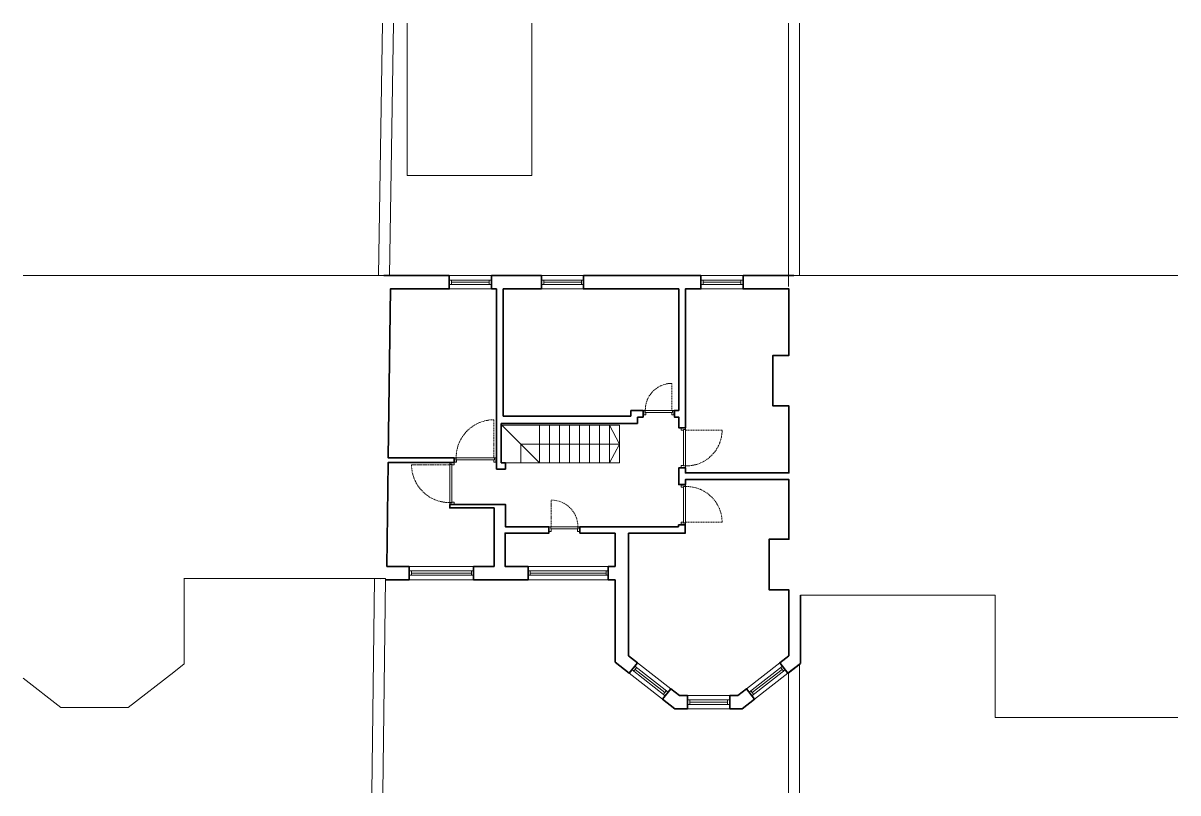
# Model space of a CAD drawing. Header units: millimetres. Extents: x -176873 to 104254, y -63587 to 101719.
# Drawn here: x 6542 to 32565, y -63587 to -46237 of the extents above; entities that cross this region are included whole.
import ezdxf

# ---------------------------------------------------------------- set-up
doc = ezdxf.new("R2010")
doc.units = ezdxf.units.MM
doc.layers.add('PDF3_25205$165$Griffith$Avenue$Survey$a-Doors', color=7, linetype='Continuous', true_color=0x989898)
for name, color, linetype in [('PDF3_25205$165$Griffith$Avenue$Survey$a-Elevation$2', 7, 'Continuous'), ('PDF3_25205$165$Griffith$Avenue$Survey$a-Elevation$4', 7, 'Continuous'), ('PDF3_25205$165$Griffith$Avenue$Survey$a-Hatch', 7, 'Continuous'), ('PDF3_25205$165$Griffith$Avenue$Survey$a-Stairs', 7, 'Continuous'), ('PDF3_25205$165$Griffith$Avenue$Survey$a-Walls', 7, 'Continuous'), ('PDF3_25205$165$Griffith$Avenue$Survey$a-Windows', 7, 'Continuous'), ('PDF3_a-Dimension 100', 7, 'Continuous')]:
    doc.layers.add(name, color=color, linetype=linetype)

msp = doc.modelspace()

# ---------------------------------------------------------------- linework, layer by layer
at = {"layer": 'PDF3_25205$165$Griffith$Avenue$Survey$a-Doors', "lineweight": 9}
for points in [[(20965.1, -54390.3), (20988.4, -54383.9)], [(21001.1, -54379.7), (21024.4, -54373.4)], [(21037.1, -54369.1), (21062.5, -54364.9)], [(21073, -54362.8), (21096.3, -54360.7), (21098.4, -54360.7)], [(21111.1, -54358.6), (21136.5, -54358.6)], [(21164, -54369.1), (21164, -54356.4), (21149.2, -54356.4)], [(21164, -54407.2), (21164, -54381.8)], [(20649.8, -54644.2), (20654.1, -54637.9), (20664.6, -54625.2)], [(20671, -54614.6), (20685.8, -54593.4)], [(20694.3, -54582.9), (20709.1, -54563.8)], [(20717.5, -54555.3), (20734.5, -54536.3)], [(20742.9, -54527.8), (20762, -54510.9)], [(20772.6, -54502.4), (20789.5, -54487.6), (20789.5, -54485.5)], [(20800.1, -54479.2), (20821.2, -54464.4)], [(20831.8, -54458), (20844.5, -54447.4), (20853, -54443.2)], [(20863.6, -54436.8), (20884.7, -54426.3)], [(20895.3, -54419.9), (20903.8, -54415.7), (20918.6, -54409.3)], [(20929.1, -54405.1), (20952.4, -54394.5)], [(21164, -54443.2), (21164, -54419.9)], [(21164, -54481.3), (21164, -54455.9)], [(21164, -54519.4), (21164, -54494)], [(21164, -54557.5), (21164, -54532.1)], [(21164, -54593.4), (21164, -54570.2)], [(21164, -54631.5), (21164, -54606.1)], [(21164, -54669.6), (21164, -54644.2)], [(20565.2, -54929.9), (20565.2, -54904.5)], [(20567.3, -54891.8), (20567.3, -54889.7), (20571.5, -54866.4)], [(20573.7, -54853.7), (20577.9, -54830.4)], [(20580, -54817.7), (20586.3, -54794.5)], [(20590.6, -54781.8), (20596.9, -54758.5)], [(20601.2, -54745.8), (20611.7, -54722.5)], [(20616, -54711.9), (20622.3, -54697.1), (20626.6, -54688.7)], [(20632.9, -54678.1), (20645.6, -54656.9)], [(21164, -54707.7), (21164, -54682.3)], [(21164, -54743.7), (21164, -54718.3)], [(21164, -54781.8), (21164, -54756.4)], [(21164, -54819.9), (21164, -54794.5)], [(21164, -54855.8), (21164, -54832.6)], [(21164, -54893.9), (21164, -54868.5)], [(21164, -54932), (21164, -54906.6)], [(20563.1, -54957.4), (20563.1, -54940.5)], [(21164, -54957.4), (21164, -54944.7)], [(16529.9, -55448.3), (16546.8, -55429.3)], [(16555.3, -55420.8), (16574.3, -55403.9)], [(16582.8, -55395.4), (16601.8, -55378.5)], [(16610.3, -55370), (16612.4, -55370), (16629.3, -55355.2)], [(16639.9, -55348.9), (16661.1, -55334.1)], [(16669.5, -55325.6), (16678, -55319.2), (16690.7, -55312.9)], [(16701.3, -55306.6), (16722.4, -55291.7)], [(16735.1, -55285.4), (16749.9, -55276.9), (16756.3, -55274.8)], [(16766.9, -55268.5), (16790.1, -55257.9)], [(16800.7, -55253.6), (16824, -55241)], [(16834.6, -55236.7), (16857.8, -55228.3)], [(16870.5, -55224), (16893.8, -55215.6)], [(16906.5, -55213.4), (16929.8, -55207.1)], [(16942.5, -55202.9), (16965.8, -55196.5)], [(16978.5, -55194.4), (16984.8, -55192.3), (17003.9, -55190.2)], [(17016.6, -55188.1), (17039.8, -55183.8)], [(17052.5, -55181.7), (17067.3, -55179.6), (17077.9, -55179.6)], [(17090.6, -55179.6), (17116, -55177.5)], [(17152, -55200.7), (17152, -55175.4), (17126.6, -55177.5)], [(17152, -55238.8), (17152, -55213.4)], [(17152, -55276.9), (17152, -55251.5)], [(17152, -55315), (17152, -55289.6)], [(17152, -55351), (17152, -55325.6)], [(17152, -55389.1), (17152, -55363.7)], [(17152, -55427.2), (17152, -55401.8)], [(21487.8, -55410.2), (21509, -55410.2)], [(21521.6, -55410.2), (21547, -55410.2)], [(21559.7, -55410.2), (21585.1, -55410.2)], [(21597.8, -55410.2), (21621.1, -55410.2)], [(21633.8, -55410.2), (21659.2, -55410.2)], [(21671.9, -55410.2), (21697.3, -55410.2)], [(21710, -55410.2), (21735.4, -55410.2)], [(21745.9, -55410.2), (21771.3, -55410.2)], [(21784, -55410.2), (21809.4, -55410.2)], [(21822.1, -55410.2), (21847.5, -55410.2)], [(21860.2, -55410.2), (21883.5, -55410.2)], [(21896.2, -55410.2), (21921.6, -55410.2)], [(21934.3, -55410.2), (21959.7, -55410.2)], [(21972.4, -55410.2), (21997.8, -55410.2)], [(22008.3, -55410.2), (22033.7, -55410.2)], [(22046.4, -55410.2), (22071.8, -55410.2)], [(22084.5, -55410.2), (22109.9, -55410.2)], [(22122.6, -55410.2), (22145.9, -55410.2)], [(22158.6, -55410.2), (22184, -55410.2)], [(22196.7, -55410.2), (22222.1, -55410.2)], [(22234.8, -55410.2), (22260.2, -55410.2)], [(22272.8, -55410.2), (22294, -55410.2)], [(22291.9, -55446.2), (22294, -55420.8)], [(16366.9, -55698), (16377.5, -55676.9)], [(16383.9, -55664.2), (16394.4, -55643)], [(16398.7, -55630.3), (16400.8, -55626.1), (16411.4, -55609.1)], [(16417.7, -55598.6), (16430.4, -55577.4)], [(16436.8, -55566.8), (16445.2, -55554.1), (16451.6, -55545.7)], [(16457.9, -55535.1), (16472.7, -55516)], [(16481.2, -55505.5), (16493.9, -55486.4), (16496, -55484.3)], [(16504.5, -55475.8), (16521.4, -55456.8)], [(17152, -55463.1), (17152, -55439.9)], [(17152, -55501.2), (17152, -55475.8)], [(17152, -55539.3), (17152, -55513.9)], [(17152, -55577.4), (17152, -55552)], [(17152, -55613.4), (17152, -55588)], [(17152, -55651.5), (17152, -55626.1)], [(17152, -55689.6), (17152, -55664.2)], [(22239, -55702.3), (22247.5, -55679)], [(22251.7, -55666.3), (22258, -55645.1), (22260.2, -55643)], [(22262.3, -55630.3), (22268.6, -55607)], [(22270.7, -55594.3), (22277.1, -55571.1)], [(22279.2, -55558.4), (22283.4, -55533)], [(22285.5, -55520.3), (22289.8, -55497)], [(22289.8, -55484.3), (22291.9, -55458.9)], [(16303.4, -55951.9), (16305.6, -55943.5), (16307.7, -55928.7)], [(16309.8, -55916), (16311.9, -55890.6)], [(16314, -55877.9), (16316.1, -55861), (16318.3, -55854.6)], [(16322.5, -55841.9), (16328.8, -55816.5)], [(16330.9, -55805.9), (16337.3, -55780.5)], [(16341.5, -55770), (16350, -55744.6)], [(16354.2, -55734), (16362.7, -55710.7)], [(17152, -55725.5), (17152, -55702.3)], [(17152, -55763.6), (17152, -55738.2)], [(17152, -55801.7), (17152, -55776.3)], [(17152, -55839.8), (17152, -55814.4)], [(17152, -55875.8), (17152, -55852.5)], [(17152, -55913.9), (17152, -55888.5)], [(17152, -55951.9), (17152, -55926.6)], [(22080.3, -55954.1), (22097.2, -55937.1)], [(22105.7, -55926.6), (22109.9, -55922.3), (22122.6, -55907.5)], [(22129, -55896.9), (22143.8, -55877.9)], [(22152.2, -55867.3), (22158.6, -55858.8), (22164.9, -55846.1)], [(22171.3, -55835.6), (22184, -55814.4)], [(22190.3, -55803.8), (22198.8, -55791.1), (22203, -55782.7)], [(22207.3, -55770), (22217.8, -55748.8)], [(22224.2, -55736.1), (22232.6, -55719.2), (22234.8, -55712.8)], [(15321.6, -56193.2), (15296.2, -56193.2), (15296.2, -56216.5)], [(15359.7, -56193.2), (15334.3, -56193.2)], [(15395.7, -56193.2), (15372.4, -56193.2)], [(15433.7, -56193.2), (15408.3, -56193.2)], [(15471.8, -56193.2), (15446.4, -56193.2)], [(15509.9, -56193.2), (15484.5, -56193.2)], [(15545.9, -56193.2), (15520.5, -56193.2)], [(15584, -56193.2), (15558.6, -56193.2)], [(15622.1, -56193.2), (15596.7, -56193.2)], [(15658, -56193.2), (15634.8, -56193.2)], [(15696.1, -56193.2), (15670.7, -56193.2)], [(15734.2, -56193.2), (15708.8, -56193.2)], [(15772.3, -56193.2), (15746.9, -56193.2)], [(15808.3, -56193.2), (15782.9, -56193.2)], [(15846.4, -56193.2), (15821, -56193.2)], [(15884.5, -56193.2), (15859.1, -56193.2)], [(15920.4, -56193.2), (15897.2, -56193.2)], [(15958.5, -56193.2), (15933.1, -56193.2)], [(15996.6, -56193.2), (15971.2, -56193.2)], [(16034.7, -56193.2), (16009.3, -56193.2)], [(16070.7, -56193.2), (16045.3, -56193.2)], [(16108.8, -56193.2), (16083.4, -56193.2)], [(16146.9, -56193.2), (16121.5, -56193.2)], [(16301.3, -56026), (16301.3, -56002.7)], [(16303.4, -55990), (16303.4, -55964.6)], [(17152, -55987.9), (17152, -55964.6)], [(17152, -56026), (17152, -56000.6)], [(21555.5, -56214.3), (21566.1, -56212.2), (21580.9, -56210.1)], [(21593.6, -56210.1), (21616.9, -56205.9)], [(21629.6, -56203.8), (21644.4, -56201.6), (21655, -56199.5)], [(21665.5, -56195.3), (21690.9, -56191.1)], [(21703.6, -56186.8), (21722.7, -56182.6), (21726.9, -56180.5)], [(21739.6, -56176.3), (21762.9, -56167.8)], [(21773.5, -56163.6), (21796.7, -56155.1)], [(21809.4, -56148.7), (21830.6, -56138.2)], [(21843.3, -56133.9), (21864.4, -56123.3)], [(21875, -56117), (21898.3, -56104.3)], [(21908.9, -56098), (21930, -56085.3)], [(21940.6, -56076.8), (21959.7, -56062)], [(21970.3, -56055.6), (21989.3, -56040.8)], [(21999.9, -56032.4), (22018.9, -56015.4)], [(22027.4, -56007), (22046.4, -55990)], [(22054.9, -55983.7), (22057, -55981.6), (22071.8, -55964.6)], [(15298.3, -56254.5), (15298.3, -56229.2)], [(15302.5, -56292.6), (15300.4, -56275.7), (15300.4, -56267.2)], [(15308.9, -56328.6), (15304.7, -56303.2)], [(15313.1, -56364.6), (15313.1, -56358.2), (15308.9, -56341.3)], [(15323.7, -56402.7), (15317.4, -56377.3)], [(15332.2, -56438.6), (15325.8, -56413.3)], [(15344.9, -56474.6), (15336.4, -56449.2)], [(21487.8, -56216.5), (21504.7, -56216.5)], [(21517.4, -56216.5), (21542.8, -56214.3)], [(15357.6, -56508.5), (15349.1, -56485.2)], [(15372.4, -56542.3), (15361.8, -56521.2)], [(15389.3, -56576.2), (15378.7, -56555)], [(15406.2, -56610), (15395.7, -56593.1), (15393.5, -56588.9)], [(15425.3, -56641.8), (15412.6, -56620.6)], [(15446.4, -56673.5), (15440.1, -56665.1), (15431.6, -56652.4)], [(15467.6, -56703.2), (15452.8, -56684.1)], [(15490.9, -56734.9), (15488.8, -56732.8), (15476.1, -56713.7)], [(21487.8, -56682), (21515.3, -56682)], [(21528, -56684.1), (21551.3, -56684.1)], [(21564, -56686.2), (21566.1, -56686.2), (21589.4, -56688.3)], [(21602.1, -56690.5), (21625.3, -56694.7)], [(21638, -56696.8), (21644.4, -56696.8), (21663.4, -56701)], [(21676.1, -56705.3), (21699.4, -56711.6)], [(21712.1, -56713.7), (21722.7, -56715.8), (21735.4, -56722.2)], [(21748.1, -56726.4), (21771.3, -56734.9)], [(15516.3, -56762.4), (15499.3, -56743.4)], [(15541.7, -56789.9), (15524.7, -56770.9)], [(15569.2, -56815.3), (15550.1, -56798.4)], [(15596.7, -56840.7), (15577.6, -56823.8)], [(15624.2, -56864), (15607.3, -56851.3), (15605.1, -56849.2)], [(15655.9, -56887.2), (15634.8, -56870.3)], [(15685.6, -56908.4), (15675, -56899.9), (15664.4, -56893.6)], [(15717.3, -56927.5), (15696.1, -56914.8)], [(15751.1, -56946.5), (15744.8, -56942.3), (15730, -56933.8)], [(15785, -56961.3), (15761.7, -56950.7)], [(15818.9, -56978.2), (15795.6, -56967.7)], [(15852.7, -56990.9), (15829.4, -56982.5)], [(18444.9, -56999.4), (18444.9, -56986.7), (18459.7, -56988.8)], [(18472.4, -56988.8), (18497.8, -56990.9)], [(18510.5, -56990.9), (18512.6, -56990.9), (18533.8, -56995.2)], [(21781.9, -56739.1), (21796.7, -56743.4), (21805.2, -56747.6)], [(21815.8, -56751.8), (21839.1, -56764.5)], [(21851.8, -56768.7), (21866.6, -56777.2), (21872.9, -56779.3)], [(21883.5, -56785.7), (21904.7, -56798.4)], [(21915.2, -56806.8), (21936.4, -56817.4), (21936.4, -56819.5)], [(21947, -56825.9), (21968.1, -56840.7)], [(21976.6, -56849.2), (21997.8, -56864)], [(22006.2, -56872.4), (22025.3, -56889.4)], [(22033.7, -56897.8), (22052.8, -56912.6)], [(22061.2, -56923.2), (22078.2, -56940.1)], [(22086.6, -56950.7), (22103.6, -56969.8)], [(22112, -56978.2), (22126.8, -56997.3)], [(15888.7, -57003.6), (15865.4, -56995.2)], [(15924.7, -57014.2), (15901.4, -57007.9)], [(15960.6, -57022.7), (15937.4, -57016.3)], [(15998.7, -57029), (15981.8, -57026.9), (15973.3, -57024.8)], [(16034.7, -57035.4), (16011.4, -57031.1)], [(16072.8, -57039.6), (16064.3, -57039.6), (16047.4, -57037.5)], [(16108.8, -57041.7), (16085.5, -57039.6)], [(16146.9, -57043.8), (16121.5, -57041.7)], [(18444.9, -57037.5), (18444.9, -57012.1)], [(18444.9, -57075.6), (18444.9, -57050.2)], [(18444.9, -57113.7), (18444.9, -57088.3)], [(18444.9, -57149.6), (18444.9, -57124.2)], [(18444.9, -57187.7), (18444.9, -57162.3)], [(18444.9, -57225.8), (18444.9, -57200.4)], [(18444.9, -57261.8), (18444.9, -57238.5)], [(18546.5, -56997.3), (18571.9, -57001.5)], [(18584.6, -57003.6), (18607.8, -57010)], [(18620.5, -57014.2), (18643.8, -57020.6)], [(18656.5, -57026.9), (18677.7, -57035.4)], [(18690.4, -57039.6), (18705.2, -57046), (18713.6, -57050.2)], [(18724.2, -57056.5), (18745.4, -57069.2)], [(18756, -57075.6), (18764.4, -57079.8), (18777.1, -57088.3)], [(18787.7, -57096.7), (18808.9, -57109.4)], [(18817.3, -57117.9), (18819.4, -57117.9), (18836.4, -57134.8)], [(18846.9, -57143.3), (18863.9, -57160.2)], [(18874.5, -57168.7), (18891.4, -57187.7)], [(18897.7, -57196.2), (18914.7, -57213.1), (18914.7, -57215.2)], [(18923.1, -57225.8), (18937.9, -57244.9)], [(22135.3, -57007.9), (22150.1, -57029)], [(22156.5, -57037.5), (22158.6, -57039.6), (22169.2, -57060.8)], [(22175.5, -57071.3), (22188.2, -57092.5)], [(22194.6, -57103.1), (22198.8, -57107.3), (22207.3, -57124.2)], [(22211.5, -57136.9), (22222.1, -57158.1)], [(22228.4, -57170.8), (22232.6, -57179.3), (22236.9, -57194.1)], [(22241.1, -57204.7), (22249.6, -57227.9)], [(22253.8, -57240.6), (22258, -57253.3), (22262.3, -57263.9)], [(18444.9, -57299.9), (18444.9, -57274.5)], [(18444.9, -57338), (18444.9, -57312.6)], [(18444.9, -57376.1), (18444.9, -57350.7)], [(18444.9, -57412), (18444.9, -57386.6)], [(18444.9, -57450.1), (18444.9, -57424.7)], [(18444.9, -57488.2), (18444.9, -57462.8)], [(18444.9, -57524.2), (18444.9, -57500.9)], [(18944.3, -57255.4), (18952.7, -57268.1), (18957, -57276.6)], [(18963.3, -57287.2), (18976, -57308.3)], [(18982.4, -57321), (18986.6, -57327.4), (18993, -57342.2)], [(18997.2, -57354.9), (19005.7, -57378.2)], [(19012, -57388.8), (19018.3, -57412)], [(19022.6, -57424.7), (19028.9, -57450.1)], [(19031, -57460.7), (19035.3, -57486.1)], [(19037.4, -57498.8), (19041.6, -57520), (19041.6, -57522.1)], [(21487.8, -57488.2), (21509, -57488.2)], [(21521.6, -57488.2), (21547, -57488.2)], [(21559.7, -57488.2), (21585.1, -57488.2)], [(21597.8, -57488.2), (21621.1, -57488.2)], [(21633.8, -57488.2), (21659.2, -57488.2)], [(21671.9, -57488.2), (21697.3, -57488.2)], [(21710, -57488.2), (21735.4, -57488.2)], [(21745.9, -57488.2), (21771.3, -57488.2)], [(21784, -57488.2), (21809.4, -57488.2)], [(21822.1, -57488.2), (21847.5, -57488.2)], [(21860.2, -57488.2), (21883.5, -57488.2)], [(21896.2, -57488.2), (21921.6, -57488.2)], [(21934.3, -57488.2), (21959.7, -57488.2)], [(21972.4, -57488.2), (21997.8, -57488.2)], [(22008.3, -57488.2), (22033.7, -57488.2)], [(22046.4, -57488.2), (22071.8, -57488.2)], [(22084.5, -57488.2), (22109.9, -57488.2)], [(22122.6, -57488.2), (22145.9, -57488.2)], [(22158.6, -57488.2), (22184, -57488.2)], [(22196.7, -57488.2), (22222.1, -57488.2)], [(22234.8, -57488.2), (22260.2, -57488.2)], [(22264.4, -57276.6), (22270.7, -57299.9)], [(22272.8, -57312.6), (22277.1, -57329.5), (22279.2, -57338)], [(22272.8, -57488.2), (22294, -57488.2), (22291.9, -57460.7)], [(22281.3, -57348.5), (22285.5, -57373.9)], [(22285.5, -57386.6), (22289.8, -57407.8), (22289.8, -57412)], [(22289.8, -57424.7), (22291.9, -57448)], [(18444.9, -57562.3), (18444.9, -57536.9)], [(18444.9, -57587.7), (18444.9, -57575)], [(19041.6, -57534.8), (19043.7, -57560.2)], [(19043.7, -57572.9), (19045.9, -57587.7)]]:
    msp.add_lwpolyline(points, dxfattribs=at)
at = {"layer": 'PDF3_25205$165$Griffith$Avenue$Survey$a-Doors', "color": 7, "lineweight": 9}
for points in [[(20518.6, -54968), (20529.2, -54968)], [(20529.2, -55067.4), (20518.6, -55067.4)], [(21219.1, -54968), (21208.5, -54968)], [(21208.5, -55067.4), (21219.1, -55067.4)], [(21369.3, -55365.8), (21369.3, -55355.2)], [(21468.7, -55355.2), (21468.7, -55365.8)], [(16157.4, -56138.2), (16157.4, -56148.7)], [(16256.9, -56036.6), (16267.5, -56036.6)], [(16267.5, -56136), (16256.9, -56136)], [(16256.9, -56148.7), (16256.9, -56138.2)], [(17207, -56036.6), (17196.4, -56036.6)], [(17196.4, -56136), (17207, -56136)], [(21369.3, -56250.3), (21369.3, -56260.9)], [(21468.7, -56260.9), (21468.7, -56250.3)], [(21369.3, -56648.1), (21369.3, -56637.6)], [(21468.7, -56637.6), (21468.7, -56648.1)], [(16157.4, -57088.3), (16157.4, -57077.7)], [(16256.9, -57077.7), (16256.9, -57088.3)], [(18389.9, -57591.9), (18400.5, -57591.9)], [(18400.5, -57693.5), (18389.9, -57693.5)], [(19090.3, -57591.9), (19079.7, -57591.9)], [(21369.3, -57532.6), (21369.3, -57543.2)], [(21468.7, -57543.2), (21468.7, -57532.6)]]:
    msp.add_lwpolyline(points, dxfattribs=at)
for points in [[(20529.2, -54968), (20561, -54968), (20561, -55014.5), (20573.7, -55014.5), (20573.7, -55067.4), (20529.2, -55067.4)], [(21174.6, -54968), (20563.1, -54968), (20563.1, -55012.4), (21174.6, -55012.4)], [(21208.5, -54968), (21176.7, -54968), (21176.7, -55014.5), (21164, -55014.5), (21164, -55067.4), (21208.5, -55067.4)], [(21468.7, -55365.8), (21468.7, -55397.5), (21422.2, -55397.5), (21422.2, -55410.2), (21369.3, -55410.2), (21369.3, -55365.8)], [(21468.7, -55399.7), (21468.7, -56216.5), (21424.3, -56216.5), (21424.3, -55399.7)], [(16157.4, -56148.7), (16157.4, -56180.5), (16201.9, -56180.5), (16201.9, -56191.1), (16256.9, -56191.1), (16256.9, -56148.7)], [(16157.4, -56182.6), (16157.4, -57043.8), (16199.8, -57043.8), (16199.8, -56182.6)], [(16267.5, -56036.6), (16299.2, -56036.6), (16299.2, -56083.1), (16309.8, -56083.1), (16309.8, -56136), (16267.5, -56136)], [(17162.6, -56036.6), (16301.3, -56036.6), (16301.3, -56081), (17162.6, -56081)], [(17196.4, -56036.6), (17164.7, -56036.6), (17164.7, -56083.1), (17152, -56083.1), (17152, -56136), (17196.4, -56136)], [(21468.7, -56250.3), (21468.7, -56218.6), (21422.2, -56218.6), (21422.2, -56208), (21369.3, -56208), (21369.3, -56250.3)], [(21468.7, -56648.1), (21468.7, -56679.9), (21422.2, -56679.9), (21422.2, -56692.6), (21369.3, -56692.6), (21369.3, -56648.1)], [(21468.7, -57498.8), (21468.7, -56682), (21424.3, -56682), (21424.3, -57498.8)], [(16157.4, -57077.7), (16157.4, -57046), (16201.9, -57046), (16201.9, -57033.3), (16256.9, -57033.3), (16256.9, -57077.7)], [(21468.7, -57532.6), (21468.7, -57500.9), (21422.2, -57500.9), (21422.2, -57488.2), (21369.3, -57488.2), (21369.3, -57532.6)], [(18400.5, -57591.9), (18432.2, -57591.9), (18432.2, -57638.4), (18442.8, -57638.4), (18442.8, -57693.5), (18400.5, -57693.5)], [(18434.3, -57591.9), (19045.9, -57591.9), (19045.9, -57636.3), (18434.3, -57636.3)], [(19079.7, -57591.9), (19048, -57591.9), (19048, -57638.4), (19035.3, -57638.4), (19035.3, -57693.5), (19079.7, -57693.5)]]:
    msp.add_lwpolyline(points, close=True, dxfattribs=at)
at = {"layer": 'PDF3_25205$165$Griffith$Avenue$Survey$a-Elevation$2', "lineweight": 9}
for points in [[(14849.7, -51929.3), (6542.1, -51929.3)], [(32565.4, -51929.3), (23912.8, -51929.3)], [(6542.1, -61000.9), (7390.6, -61665.3), (8624.3, -61665.3), (8907.8, -61665.3), (9936.2, -60863.3), (10173.2, -60677.1), (10173.2, -58755.7)], [(14712.2, -58755.7), (10164.7, -58755.7)], [(24063, -59132.4), (28445.4, -59132.4), (28445.4, -61887.5), (32565.4, -61887.5)]]:
    msp.add_lwpolyline(points, dxfattribs=at)
at = {"layer": 'PDF3_25205$165$Griffith$Avenue$Survey$a-Elevation$4', "lineweight": 20}
for points in [[(14638.1, -46237.1), (14549.2, -51929.3)], [(14887.8, -46237.1), (14801, -51929.3)], [(18009, -46237.1), (18009, -49675.7), (15194.6, -49675.7), (15194.6, -46237.1)], [(23787.9, -52176.9), (23787.9, -46237.1)], [(24037.6, -51929.3), (24037.6, -46237.1)], [(14462.5, -58755.7), (14401.1, -63586.7)], [(14712.2, -58755.7), (14650.8, -63586.7)], [(23787.9, -63586.7), (23787.9, -60882.4)], [(24037.6, -63586.7), (24037.6, -60687.7)]]:
    msp.add_lwpolyline(points, dxfattribs=at)
at = {"layer": 'PDF3_25205$165$Griffith$Avenue$Survey$a-Hatch', "lineweight": 5}
for points in [[(17094.8, -52225.6), (17099.1, -52229.8)], [(20510.2, -54968), (20518.6, -54976.4)], [(17920.1, -58482.8), (17920.1, -58482.8)], [(23747.7, -60852.7), (23779.5, -60886.6)]]:
    msp.add_lwpolyline(points, dxfattribs=at)
at = {"layer": 'PDF3_25205$165$Griffith$Avenue$Survey$a-Stairs', "lineweight": 15}
for points in [[(19079.7, -56150.9), (19981.2, -56150.9), (19981.2, -55300.2), (17314.9, -55300.2)], [(17331.8, -56150.9), (19079.7, -56150.9), (19079.7, -55300.2)], [(18180.4, -55300.2), (18180.4, -56150.9), (17331.8, -55300.2)], [(18404.7, -56150.9), (18404.7, -55300.2)], [(18631.1, -56150.9), (18631.1, -55300.2)], [(18855.4, -56150.9), (18855.4, -55300.2)], [(19306.1, -56150.9), (19306.1, -55300.2)], [(19530.4, -56150.9), (19530.4, -55300.2)], [(17755.1, -56150.9), (17755.1, -55725.5), (19981.2, -55725.5)]]:
    msp.add_lwpolyline(points, dxfattribs=at)
msp.add_lwpolyline([(19754.7, -55300.2), (19981.2, -55725.5), (19754.7, -56150.9)], close=True, dxfattribs=at)
at = {"layer": 'PDF3_25205$165$Griffith$Avenue$Survey$a-Walls', "lineweight": 35}
for p, q in [((17094.8, -52229.8), (17094.8, -51929.3)), ((17094.8, -51929.3), (17291.6, -51929.3)), ((17291.6, -51929.3), (18224.8, -51929.3)), ((18224.8, -51929.3), (18224.8, -52229.8)), ((17210.3, -52229.8), (17099.1, -52229.8)), ((17213.3, -56288.4), (17210.3, -52229.8)), ((18224.8, -52229.8), (17361.5, -52229.8)), ((17361.5, -52229.8), (17361.5, -55099.2)), ((17361.5, -55099.2), (20239.3, -55099.2)), ((20239.3, -55099.2), (20239.3, -54968)), ((20239.3, -54968), (20518.6, -54968)), ((20518.6, -55118.2), (20389.6, -55118.2)), ((20389.6, -55118.2), (20389.6, -55257.9)), ((20518.6, -54968), (20518.6, -55118.2)), ((17314.9, -55257.9), (20389.6, -55257.9)), ((20389.6, -55257.9), (17314.9, -55257.9)), ((17314.9, -55257.9), (17314.9, -56150.9)), ((17314.9, -56150.9), (17331.8, -56150.9)), ((17331.8, -56150.9), (17414.4, -56150.9)), ((17414.4, -56150.9), (17414.4, -56288.4)), ((17314.9, -56288.4), (17213.3, -56288.4)), ((17414.4, -56288.4), (17314.9, -56288.4)), ((19086.1, -57731.6), (19086.1, -57591.9)), ((19086.1, -57591.9), (20711.2, -57591.9)), ((19885.9, -57731.6), (19086.1, -57731.6)), ((19885.9, -58482.8), (19885.9, -57731.6)), ((20184.3, -57731.6), (20184.3, -60495.1)), ((21464.5, -57731.6), (20184.3, -57731.6)), ((20711.2, -57591.9), (21314.3, -57591.9)), ((21314.3, -57591.9), (21314.3, -57543.2)), ((21314.3, -57543.2), (21464.5, -57543.2)), ((21464.5, -57543.2), (21464.5, -57742.1)), ((19729.3, -58783.2), (19729.3, -58482.8)), ((19729.3, -58482.8), (19885.9, -58482.8)), ((19885.9, -58783.2), (19729.3, -58783.2)), ((19885.9, -60641.1), (19885.9, -58783.2)), ((20184.3, -60495.1), (20387.4, -60653.8)), ((20203.3, -60890.8), (19885.9, -60641.1)), ((20387.4, -60653.8), (20203.3, -60890.8))]:
    msp.add_line(p, q, dxfattribs=at)
for points in [[(14771.4, -56038.7), (14820.1, -52229.8), (16144.7, -52229.8), (16144.7, -51929.3), (14674.1, -51929.3)], [(23912.8, -51929.3), (22768, -51929.3), (22768, -52229.8), (23798.5, -52229.8), (23798.5, -53725.9), (23438.8, -53725.9), (23438.8, -54864.3), (23798.5, -54864.3), (23798.5, -56375.2), (21468.7, -56375.2), (21468.7, -56260.9), (21318.5, -56260.9), (21318.5, -56637.6), (21468.7, -56637.6), (21468.7, -56525.4), (23798.5, -56525.4), (23798.5, -57869.1), (23438.8, -57869.1)], [(21468.7, -53998.8), (21468.7, -55137.3)], [(15260.2, -56038.7), (14771.4, -56038.7), (16256.9, -56038.7), (16256.9, -56138.2), (16146.9, -56138.2), (14769.3, -56138.2), (14739.7, -58482.8)], [(17207, -56136), (17207, -56036.6)], [(17154.1, -58482.8), (17154.1, -57162.3), (16157.4, -57162.3), (16157.4, -57088.3), (17314.9, -57088.3), (17414.4, -57088.3), (17414.4, -57591.9), (17920.1, -57591.9), (18389.9, -57591.9), (18389.9, -57731.6), (17920.1, -57731.6), (17403.8, -57731.6), (17403.8, -58482.8)], [(23794.3, -57869.1), (23354.2, -57869.1), (23354.2, -59009.7), (23794.3, -59009.7), (23794.3, -60496.1)], [(15239.1, -58482.8), (15239.1, -58783.2)], [(17769.9, -58482.8), (17403.8, -58482.8), (17920.1, -58482.8), (17920.1, -58783.2), (17395.3, -58783.2), (16694.9, -58783.2), (16694.9, -58482.8)], [(14587.3, -58783.2), (14587.3, -58783.2)], [(15245.4, -58783.2), (14711.8, -58783.2)], [(20184.3, -60495.1), (20184.3, -59068.9)], [(23438.8, -59009.7), (23794.3, -59009.7)], [(24063, -59132.4), (24063, -60668.6), (23779.5, -60890.8)], [(23775.3, -60890.8), (24058.8, -60668.6), (23775.3, -60890.8), (23591.2, -60653.8), (23794.3, -60496.1)]]:
    msp.add_lwpolyline(points, dxfattribs=at)
for points in [[(21817.9, -51929.3), (21817.9, -52229.8), (21468.7, -52229.8), (21468.7, -55355.2), (21318.5, -55355.2), (21318.5, -55232.5), (21318.5, -55118.2), (21219.1, -55118.2), (21219.1, -54968), (21318.5, -54968), (21318.5, -52229.8), (19168.6, -52229.8), (19168.6, -51929.3)], [(15239.1, -58482.8), (14739.7, -58482.8)], [(17154.1, -58482.8), (16694.9, -58482.8)], [(21136.5, -61237.9), (21333.3, -61392.3), (21515.3, -61392.3), (21515.3, -61690.7), (21231.7, -61690.7), (20952.4, -61474.9)], [(22842.1, -61237.9), (22645.3, -61392.3), (22465.4, -61392.3), (22465.4, -61690.7), (22749, -61690.7), (23026.2, -61474.9)]]:
    msp.add_lwpolyline(points, close=True, dxfattribs=at)
at = {"layer": 'PDF3_25205$165$Griffith$Avenue$Survey$a-Windows', "lineweight": 9}
for points in [[(16144.7, -51929.3), (17094.8, -51929.3)], [(16144.7, -52030.9), (17094.8, -52030.9)], [(16195.5, -52130.3), (16195.5, -52030.9)], [(17044.1, -52130.3), (17044.1, -52030.9)], [(18224.8, -51929.3), (19174.9, -51929.3)], [(18224.8, -52030.9), (19174.9, -52030.9)], [(18275.6, -52130.3), (18275.6, -52030.9)], [(19124.1, -52130.3), (19124.1, -52030.9)], [(21817.9, -51929.3), (22768, -51929.3)], [(21817.9, -52030.9), (22768, -52030.9)], [(21868.7, -52130.3), (21868.7, -52030.9)], [(22719.3, -52130.3), (22719.3, -52030.9)], [(16144.7, -52130.3), (17094.8, -52130.3)], [(16144.7, -52229.8), (17094.8, -52229.8)], [(16195.5, -52079.6), (17044.1, -52079.6)], [(18224.8, -52130.3), (19174.9, -52130.3)], [(18224.8, -52229.8), (19174.9, -52229.8)], [(18275.6, -52079.6), (19124.1, -52079.6)], [(21817.9, -52130.3), (22768, -52130.3)], [(21817.9, -52229.8), (22768, -52229.8)], [(21868.7, -52079.6), (22719.3, -52079.6)], [(15245.4, -58482.8), (16694.9, -58482.8)], [(17920.1, -58482.8), (19729.3, -58482.8)], [(15245.4, -58582.2), (16694.9, -58582.2)], [(15245.4, -58681.7), (16694.9, -58681.7)], [(15245.4, -58783.2), (16694.9, -58783.2)], [(15296.2, -58681.7), (15296.2, -58582.2)], [(15296.2, -58633), (16646.2, -58633)], [(16646.2, -58681.7), (16646.2, -58582.2)], [(17920.1, -58582.2), (19729.3, -58582.2)], [(17920.1, -58681.7), (19729.3, -58681.7)], [(17920.1, -58783.2), (19729.3, -58783.2)], [(17968.8, -58681.7), (17968.8, -58582.2)], [(17968.8, -58633), (19680.7, -58633)], [(19680.7, -58681.7), (19680.7, -58582.2)], [(20203.3, -60890.8), (20952.4, -61474.9)], [(20264.7, -60812.5), (21013.8, -61396.6)], [(20304.9, -60842.2), (20366.3, -60763.9)], [(20326.1, -60732.1), (21075.2, -61316.2)], [(20334.5, -60802), (21005.3, -61324.6)], [(20387.4, -60653.8), (21136.5, -61237.9)], [(23591.2, -60653.8), (22842.1, -61237.9)], [(23652.5, -60732.1), (22903.4, -61316.2)], [(23713.9, -60812.5), (22964.8, -61396.6)], [(23644.1, -60802), (22973.3, -61324.6)], [(23775.3, -60890.8), (23026.2, -61474.9)], [(23675.8, -60842.2), (23614.4, -60763.9)], [(20973.6, -61364.8), (21037.1, -61286.5)], [(21515.3, -61392.3), (22465.4, -61392.3)], [(23005, -61364.8), (22943.6, -61286.5)], [(21515.3, -61491.8), (22465.4, -61491.8)], [(21515.3, -61591.3), (22465.4, -61591.3)], [(21564, -61591.3), (21564, -61491.8)], [(21564, -61542.6), (22414.6, -61542.6)], [(22414.6, -61591.3), (22414.6, -61491.8)], [(21515.3, -61690.7), (22465.4, -61690.7)]]:
    msp.add_lwpolyline(points, dxfattribs=at)
at = {"layer": 'PDF3_a-Dimension 100', "lineweight": 5}
for points in [[(14820.1, -52229.8), (15355.4, -52236.1)], [(17894.7, -52229.8), (18180.4, -52229.8)], [(23798.5, -52229.8), (22981.7, -52229.8)], [(17211.2, -54352.2), (17211.2, -54640)], [(21318.5, -54968), (21318.5, -54650.6)], [(17361.5, -55099.2), (18180.4, -55099.2)], [(20389.6, -55257.9), (20167.4, -55257.9)], [(14769.3, -56138.2), (14949.2, -56140.3)], [(21468.7, -56375.2), (21468.7, -56195.3)], [(22981.7, -56375.2), (23798.5, -56375.2), (23798.5, -56195.3)], [(21468.7, -56525.4), (21468.7, -57056.5)], [(23798.5, -56525.4), (23798.5, -57056.5)], [(20389.6, -57591.9), (20167.4, -57591.9)], [(21314.3, -57591.9), (20916.5, -57591.9)], [(20184.3, -59009.7), (20184.3, -60444.3)], [(23794.3, -59009.7), (23794.3, -60444.3)]]:
    msp.add_lwpolyline(points, dxfattribs=at)

doc.saveas('drawing.dxf')
